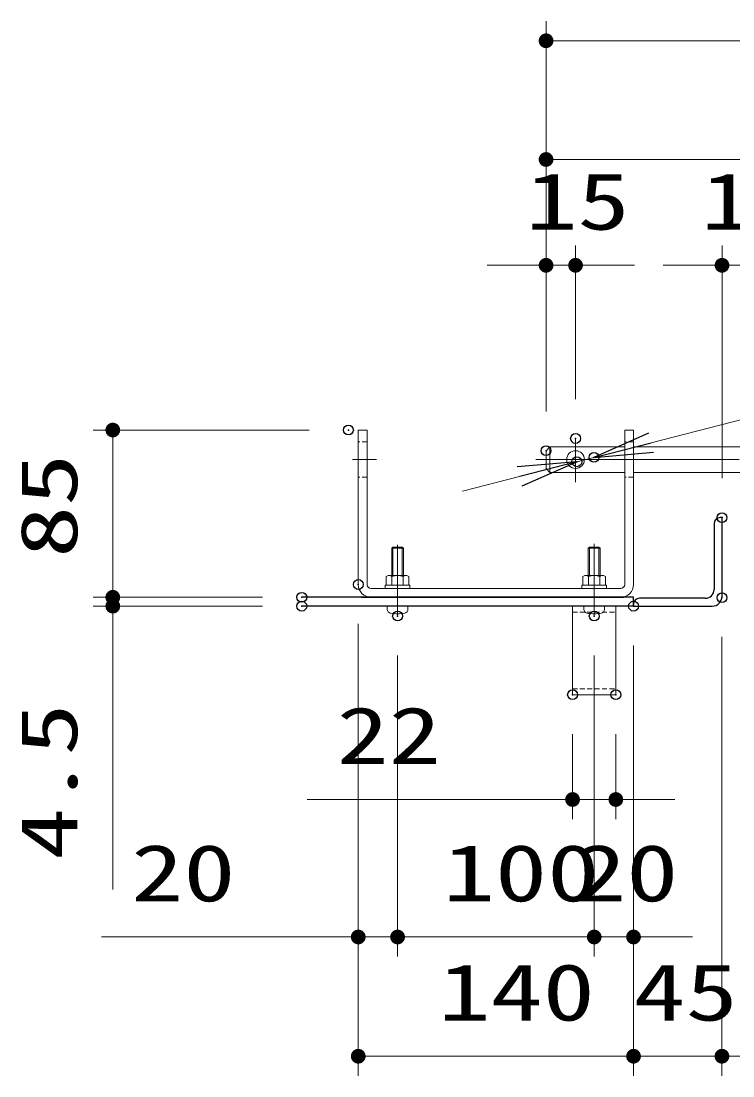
# Model space of a CAD drawing. Units: millimetres, scale not verified. Extents: x -5250 to 5250, y -3712 to 3712.
# Drawn here: x -2782 to -2058, y -2587 to -1515 of the extents above; entities that cross this region are included whole.
import ezdxf
from ezdxf.enums import TextEntityAlignment as Align

# ---------------------------------------------------------------- set-up
doc = ezdxf.new("R2010")
doc.units = ezdxf.units.MM
doc.header["$LTSCALE"] = 20
doc.header["$PDMODE"] = 32
doc.header["$PDSIZE"] = 10
doc.linetypes.add('USER1', pattern=[50.8, 31.75, -6.35, 6.35, -6.35])
doc.linetypes.add('USER2', pattern=[0.375, 0.25, -0.125])
for name, color, linetype, lineweight in [('0-3_D-STR1', 1, 'Continuous', 25), ('0-4_D-STR3', 3, 'Continuous', 13), ('0-5_D-BMK', 2, 'Continuous', 13), ('0-6_D-STR-DIM', 7, 'Continuous', 13), ('0-7_0', 7, 'Continuous', 25)]:
    doc.layers.add(name, color=color, linetype=linetype, lineweight=lineweight)
doc.layers.add('0-8_Defpoints', color=7, linetype='Continuous')
doc.styles.add('ＭＳ ゴシック', font='')
doc.styles.get('ＭＳ ゴシック').set_extended_font_data('MS Gothic')

# ---------------------------------------------------------------- blocks, each defined once
blk = doc.blocks.new('_DotSmall')
at = {"layer": '0-7_0'}
for points in [[(0, 0), (-2.5, 0), (-2.48, 0.313)], [(0, 0), (-2.48, -0.313), (-2.5, 0)], [(0, 0), (-2.48, 0.313), (-2.421, 0.622)], [(0, 0), (-2.421, -0.622), (-2.48, -0.313)], [(0, 0), (-2.421, 0.622), (-2.324, 0.92)], [(0, 0), (-2.324, -0.92), (-2.421, -0.622)], [(0, 0), (-2.324, 0.92), (-2.191, 1.204)], [(0, 0), (-2.191, -1.204), (-2.324, -0.92)], [(0, 0), (-2.191, 1.204), (-2.023, 1.469)], [(0, 0), (-2.023, -1.469), (-2.191, -1.204)], [(0, 0), (-2.023, 1.469), (-1.822, 1.711)], [(0, 0), (-1.822, -1.711), (-2.023, -1.469)], [(0, 0), (-1.822, 1.711), (-1.594, 1.926)], [(0, 0), (-1.594, -1.926), (-1.822, -1.711)], [(0, 0), (-1.594, 1.926), (-1.34, 2.111)], [(0, 0), (-1.34, -2.111), (-1.594, -1.926)], [(0, 0), (-1.34, 2.111), (-1.064, 2.262)], [(0, 0), (-1.064, -2.262), (-1.34, -2.111)], [(0, 0), (-1.064, 2.262), (-0.773, 2.378)], [(0, 0), (-0.773, -2.378), (-1.064, -2.262)], [(0, 0), (-0.773, 2.378), (-0.468, 2.456)], [(0, 0), (-0.468, -2.456), (-0.773, -2.378)], [(0, 0), (-0.468, 2.456), (-0.157, 2.495)], [(0, 0), (-0.157, -2.495), (-0.468, -2.456)], [(0, 0), (-0.157, 2.495), (0.157, 2.495)], [(0, 0), (0.157, -2.495), (-0.157, -2.495)], [(0, 0), (0.157, 2.495), (0.468, 2.456)], [(0, 0), (0.468, 2.456), (0.773, 2.378)], [(0, 0), (0.773, 2.378), (1.064, 2.262)], [(0, 0), (1.064, 2.262), (1.34, 2.111)], [(0, 0), (1.34, 2.111), (1.594, 1.926)], [(0, 0), (1.594, 1.926), (1.822, 1.711)], [(0, 0), (1.822, 1.711), (2.023, 1.469)], [(0, 0), (2.023, 1.469), (2.191, 1.204)], [(0, 0), (2.191, 1.204), (2.324, 0.92)], [(0, 0), (2.324, 0.92), (2.421, 0.622)], [(0, 0), (2.421, 0.622), (2.48, 0.313)], [(0, 0), (2.48, 0.313), (2.5, 0)], [(0, 0), (0.468, -2.456), (0.157, -2.495)], [(0, 0), (0.773, -2.378), (0.468, -2.456)], [(0, 0), (1.064, -2.262), (0.773, -2.378)], [(0, 0), (1.34, -2.111), (1.064, -2.262)], [(0, 0), (1.594, -1.926), (1.34, -2.111)], [(0, 0), (1.822, -1.711), (1.594, -1.926)], [(0, 0), (2.023, -1.469), (1.822, -1.711)], [(0, 0), (2.191, -1.204), (2.023, -1.469)], [(0, 0), (2.324, -0.92), (2.191, -1.204)], [(0, 0), (2.421, -0.622), (2.324, -0.92)], [(0, 0), (2.48, -0.313), (2.421, -0.622)], [(0, 0), (2.5, 0), (2.48, -0.313)]]:
    blk.add_solid(points, dxfattribs=at)
blk = doc.blocks.new('DARROWS')
at = {"layer": '0-7_0'}
blk.add_line((0, 0), (-19.982, 0), dxfattribs=at)
blk.add_lwpolyline([(-20, -3.333), (0, 0), (-20, 3.333)], dxfattribs=at)

msp = doc.modelspace()

# ---------------------------------------------------------------- linework, layer by layer
at = {"layer": '0-3_D-STR1'}
for p, q in [((-2077.25, -2025.43), (-2077.25, -2092.43)), ((-2436.25, -2100.43), (-2169.25, -2100.43)), ((-2086.25, -2101.43), (-2153.25, -2101.43)), ((-2159.25, -2109.43), (-2496.67, -2109.43))]:
    msp.add_line(p, q, dxfattribs=at)
for points in [[(-2069.25, -2099.43), (-2069.25, -2019.43), (-2071.25, -2019.43)], [(-2159.25, -2109.43), (-2159.25, -2100.43), (-2496.67, -2100.43)], [(-2159.25, -2107.43), (-2159.25, -2109.43), (-2079.25, -2109.43)]]:
    msp.add_lwpolyline(points, dxfattribs=at)
for centre, radius, start, end in [((-2071.25, -2025.43), 6, 90, 180), ((-2153.25, -2107.43), 6, 90, 180), ((-2086.25, -2092.43), 9, 270, 0), ((-2079.25, -2099.43), 10, 270, 0)]:
    msp.add_arc(centre, radius, start, end, dxfattribs=at)
at = {"layer": '0-4_D-STR3'}
for p, q in [((-2439.25, -1930.43), (-2439.25, -2087.43)), ((-2439.25, -1930.43), (-2430.25, -1930.43)), ((-2430.25, -1930.43), (-2430.25, -2087.43)), ((-2168.25, -1930.43), (-2168.25, -2087.43)), ((-2168.25, -1930.43), (-2159.25, -1930.43)), ((-2159.25, -1930.43), (-2159.25, -2087.43)), ((-2248.22, -1951.43), (-2244.22, -1947.43)), ((-2248.22, -1969.43), (-2248.22, -1951.43)), ((-2244.22, -1947.43), (-2244.22, -1973.43)), ((-2168.25, -1947.43), (-2244.22, -1947.43)), ((-1959.25, -1947.43), (-2159.25, -1947.43)), ((-2244.22, -1973.43), (-2248.22, -1969.43)), ((-2168.25, -1973.43), (-2244.22, -1973.43)), ((-1959.25, -1973.43), (-2159.25, -1973.43)), ((-2405.25, -2050.63), (-2404.05, -2049.43)), ((-2405.25, -2078.23), (-2405.25, -2050.63)), ((-2405.25, -2050.63), (-2393.25, -2050.63)), ((-2404.05, -2049.43), (-2404.05, -2078.23)), ((-2404.05, -2049.43), (-2394.45, -2049.43)), ((-2394.45, -2049.43), (-2394.45, -2078.23)), ((-2394.45, -2049.43), (-2393.25, -2050.63)), ((-2393.25, -2078.23), (-2393.25, -2050.63)), ((-2205.25, -2050.63), (-2204.05, -2049.43)), ((-2205.25, -2078.23), (-2205.25, -2050.63)), ((-2205.25, -2050.63), (-2193.25, -2050.63)), ((-2204.05, -2049.43), (-2204.05, -2078.23)), ((-2204.05, -2049.43), (-2194.45, -2049.43)), ((-2194.45, -2049.43), (-2194.45, -2078.23)), ((-2194.45, -2049.43), (-2193.25, -2050.63)), ((-2193.25, -2078.23), (-2193.25, -2050.63)), ((-2410.75, -2088.23), (-2410.75, -2079.43)), ((-2408.09, -2078.23), (-2390.5, -2078.23)), ((-2405, -2079.43), (-2405, -2088.23)), ((-2393.5, -2079.43), (-2393.5, -2088.23)), ((-2387.75, -2088.23), (-2387.75, -2079.43)), ((-2210.75, -2088.23), (-2210.75, -2079.43)), ((-2208.09, -2078.23), (-2190.5, -2078.23)), ((-2205, -2079.43), (-2205, -2088.23)), ((-2193.5, -2079.43), (-2193.5, -2088.23)), ((-2187.75, -2088.23), (-2187.75, -2079.43)), ((-2411.75, -2088.23), (-2386.75, -2088.23)), ((-2411.75, -2091.43), (-2411.75, -2088.23)), ((-2386.75, -2091.43), (-2386.75, -2088.23)), ((-2211.75, -2088.23), (-2186.75, -2088.23)), ((-2211.75, -2091.43), (-2211.75, -2088.23)), ((-2186.75, -2091.43), (-2186.75, -2088.23)), ((-2426.25, -2091.43), (-2172.25, -2091.43)), ((-2409.75, -2112.72), (-2409.75, -2109.43)), ((-2388.75, -2112.72), (-2388.75, -2109.43)), ((-2221.25, -2109.43), (-2221.25, -2199.43)), ((-2209.75, -2112.72), (-2209.75, -2109.43)), ((-2188.75, -2112.72), (-2188.75, -2109.43)), ((-2177.25, -2109.43), (-2177.25, -2199.43)), ((-2221.25, -2199.43), (-2177.25, -2199.43))]:
    msp.add_line(p, q, dxfattribs=at)
at = {"layer": '0-4_D-STR3', "linetype": 'USER2'}
for p, q in [((-2430.25, -1942.43), (-2439.25, -1942.43)), ((-2159.25, -1942.43), (-2168.25, -1942.43)), ((-2430.25, -1978.43), (-2439.25, -1978.43)), ((-2159.25, -1978.43), (-2168.25, -1978.43)), ((-2221.25, -2115.43), (-2177.25, -2115.43)), ((-2221.25, -2193.43), (-2177.25, -2193.43))]:
    msp.add_line(p, q, dxfattribs=at)
at = {"layer": '0-4_D-STR3'}
msp.add_circle((-2218.22, -1960.43), 9, dxfattribs=at)
for centre, radius, start, end in [((-2407.88, -2082.26), 4.03, 44.49916, 135.50084), ((-2399.25, -2092.61), 14.38, 66.42363, 113.57637), ((-2390.63, -2082.27), 4.04, 44.61546, 135.38454), ((-2207.88, -2082.26), 4.03, 44.49916, 135.50084), ((-2199.25, -2092.61), 14.38, 66.42363, 113.57637), ((-2190.63, -2082.27), 4.04, 44.61546, 135.38454), ((-2426.25, -2087.43), 13, 180, 270), ((-2426.25, -2087.43), 4, 180, 270), ((-2172.25, -2087.43), 13, 270, 0), ((-2172.25, -2087.43), 4, 270, 0), ((-2405.95, -2112.72), 3.8, 180, 257.91427), ((-2399.25, -2081.43), 35.8, 257.91427, 282.08573), ((-2392.55, -2112.72), 3.8, 282.08573, 0), ((-2205.95, -2112.72), 3.8, 180, 257.91427), ((-2199.25, -2081.43), 35.8, 257.91427, 282.08573), ((-2192.55, -2112.72), 3.8, 282.08573, 0)]:
    msp.add_arc(centre, radius, start, end, dxfattribs=at)
at = {"layer": '0-5_D-BMK', "linetype": 'USER1'}
for p, q in [((-2218.22, -1983.41), (-2218.22, -1938.97)), ((-2420.65, -1960.43), (-2445.25, -1960.43)), ((-1035.68, -1960.43), (-2258.62, -1960.43)), ((-2399.25, -2119.5), (-2399.25, -2047.25)), ((-2199.25, -2119.5), (-2199.25, -2046.23))]:
    msp.add_line(p, q, dxfattribs=at)
at = {"layer": '0-6_D-STR-DIM'}
for p, q in [((-2248.22, -1911.43), (-2248.22, -1514.66)), ((-2248.22, -1534.66), (-1048.22, -1534.66)), ((-2248.22, -1911.43), (-2248.22, -1635.34)), ((-2248.22, -1655.34), (-1648.22, -1655.34)), ((-2248.22, -1911.43), (-2248.22, -1742.93)), ((-2218.22, -1898.97), (-2218.22, -1742.93)), ((-2069.25, -1979.43), (-2069.25, -1742.93)), ((-2248.22, -1762.93), (-2308.22, -1762.93)), ((-2248.22, -1762.93), (-2218.22, -1762.93)), ((-2218.22, -1762.93), (-2158.22, -1762.93)), ((-2069.25, -1762.93), (-2129.25, -1762.93)), ((-2069.25, -1762.93), (-2049.25, -1762.93)), ((-1896.61, -1880.66), (-2141.38, -1943.32)), ((-2489.25, -1930.43), (-2708.92, -1930.43)), ((-2688.92, -1930.43), (-2688.92, -2100.43)), ((-2216.94, -1962.67), (-2199.51, -1958.2)), ((-2275.07, -1977.55), (-2333.19, -1992.43)), ((-2688.92, -2100.43), (-2688.92, -2040.43)), ((-2536.67, -2100.43), (-2708.92, -2100.43)), ((-2536.67, -2100.43), (-2708.92, -2100.43)), ((-2688.92, -2100.43), (-2688.92, -2109.43)), ((-2536.67, -2109.43), (-2708.92, -2109.43)), ((-2688.92, -2109.43), (-2688.92, -2397.43)), ((-2439.25, -2127.43), (-2439.25, -2586.98)), ((-2439.25, -2127.43), (-2439.25, -2465.76)), ((-2069.34, -2140.76), (-2069.34, -2586.98)), ((-2159.25, -2149.43), (-2159.25, -2586.98)), ((-2159.25, -2149.43), (-2159.25, -2586.98)), ((-2159.25, -2149.43), (-2159.25, -2465.76)), ((-2399.25, -2159.5), (-2399.25, -2465.76)), ((-2399.25, -2159.5), (-2399.25, -2465.76)), ((-2199.25, -2159.5), (-2199.25, -2465.76)), ((-2199.25, -2159.5), (-2199.25, -2465.76)), ((-2221.25, -2239.43), (-2221.25, -2325.99)), ((-2177.25, -2239.43), (-2177.25, -2325.99)), ((-2221.25, -2305.99), (-2491.25, -2305.99)), ((-2177.25, -2305.99), (-2221.25, -2305.99)), ((-2177.25, -2305.99), (-2117.25, -2305.99)), ((-2439.25, -2445.76), (-2700.25, -2445.76)), ((-2399.25, -2445.76), (-2439.25, -2445.76)), ((-2399.25, -2445.76), (-2339.25, -2445.76)), ((-2399.25, -2445.76), (-2199.25, -2445.76)), ((-2199.25, -2445.76), (-2259.25, -2445.76)), ((-2199.25, -2445.76), (-2159.25, -2445.76)), ((-2159.25, -2445.76), (-2099.25, -2445.76)), ((-2439.25, -2566.98), (-2159.25, -2566.98)), ((-2159.25, -2566.98), (-2219.25, -2566.98)), ((-2159.25, -2566.98), (-2069.34, -2566.98)), ((-2049.25, -2566.98), (-2109.25, -2566.98)), ((-2069.34, -2566.98), (-2009.34, -2566.98))]:
    msp.add_line(p, q, dxfattribs=at)
at = {"layer": '0-8_Defpoints'}
for p in [(-2218.22, -1762.93), (-2449.25, -1930.43), (-2218.22, -1938.97), (-2248.22, -1951.43), (-2216.94, -1962.67), (-2199.51, -1958.2), (-2069.25, -2019.43), (-2439.25, -2087.43), (-2688.92, -2100.43), (-2688.92, -2100.43), (-2496.67, -2100.43), (-2069.34, -2100.76), (-2496.67, -2109.43), (-2159.25, -2109.43), (-2399.25, -2119.5), (-2199.25, -2119.5), (-2221.25, -2199.43), (-2177.25, -2199.43), (-2221.25, -2305.99), (-2399.25, -2445.76), (-2199.25, -2445.76), (-2159.25, -2445.76), (-2159.25, -2566.98), (-2069.34, -2566.98)]:
    msp.add_point(p, dxfattribs=at)

# ---------------------------------------------------------------- block references
at = {"layer": '0-6_D-STR-DIM', "xscale": 3, "yscale": 3}
for name, p, rotation in [('_DotSmall', (-2248.22, -1534.66), 180), ('_DotSmall', (-2248.22, -1655.34), 180), ('_DotSmall', (-2218.22, -1762.93), 180), ('_DotSmall', (-2688.92, -1930.43), 90), ('DARROWS', (-2199.51, -1958.2), 194.35916), ('DARROWS', (-2216.94, -1962.67), 14.35916), ('_DotSmall', (-2688.92, -2100.43), 270), ('_DotSmall', (-2688.92, -2100.43), 270), ('_DotSmall', (-2688.92, -2109.43), 90), ('_DotSmall', (-2177.25, -2305.99), 180), ('_DotSmall', (-2399.25, -2445.76), 180), ('_DotSmall', (-2399.25, -2445.76), 180), ('_DotSmall', (-2159.25, -2445.76), 180), ('_DotSmall', (-2439.25, -2566.98), 180), ('_DotSmall', (-2069.34, -2566.98), 180)]:
    msp.add_blockref(name, p, dxfattribs=dict(at, rotation=rotation))
for p in [(-2248.22, -1762.93), (-2069.25, -1762.93), (-2221.25, -2305.99), (-2439.25, -2445.76), (-2199.25, -2445.76), (-2199.25, -2445.76), (-2159.25, -2566.98), (-2159.25, -2566.98)]:
    msp.add_blockref('_DotSmall', p, dxfattribs=at)

# ---------------------------------------------------------------- texts
at = {"layer": '0-6_D-STR-DIM', "style": 'ＭＳ ゴシック', "width": 1.35}
for s, p in [('15', (-2269.22, -1744.04)), ('10', (-2090.75, -1744.04)), ('22', (-2461.25, -2287.09)), ('20', (-2670.25, -2426.86)), ('100', (-2353.25, -2426.86)), ('20', (-2219.75, -2426.86)), ('140', (-2357.75, -2548.08)), ('45', (-2159.3, -2548.08))]:
    msp.add_text(s, height=57.77, dxfattribs=at).set_placement(p, align=Align.BOTTOM_LEFT)
for s, p in [('85', (-2707.82, -2060.43)), ('4.5', (-2707.82, -2367.43))]:
    msp.add_text(s, height=57.77, rotation=90, dxfattribs=at).set_placement(p, align=Align.BOTTOM_LEFT)

doc.saveas('drawing.dxf')
